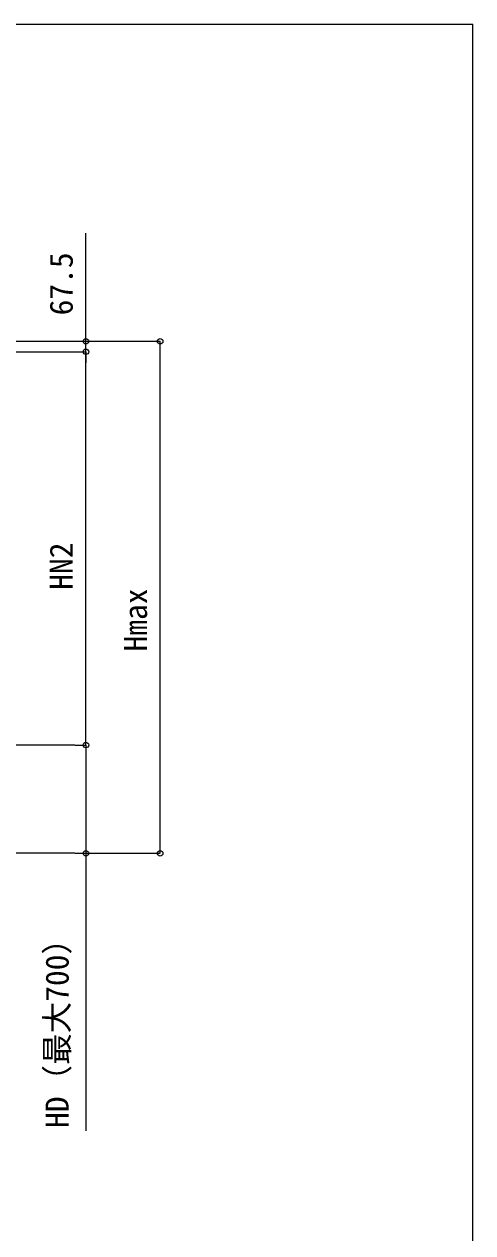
# Model space of a CAD drawing. Units: millimetres, scale not verified. Extents: x -10500 to 10500, y -15600 to 15524.
# Drawn here: x 7600 to 10500, y 7186 to 15000 of the extents above; entities that cross this region are included whole.
import ezdxf
from ezdxf.enums import TextEntityAlignment as Align

# ---------------------------------------------------------------- set-up
doc = ezdxf.new("R2010")
doc.units = ezdxf.units.MM
doc.header["$LTSCALE"] = 80
for name, color, linetype in [('0-5_YKK_A1', 4, 'Continuous'), ('0-6_YKK_D', 6, 'Continuous'), ('0-7_YKK_ZWAK', 7, 'Continuous')]:
    doc.layers.add(name, color=color, linetype=linetype)
doc.styles.add('ＭＳ ゴシック', font='')
doc.styles.get('ＭＳ ゴシック').set_extended_font_data('MS Gothic')

msp = doc.modelspace()

# ---------------------------------------------------------------- linework, layer by layer
at = {"layer": '0-5_YKK_A1'}
for p, q in [((7928.31, 10339.5), (-9871.02, 10339.5)), ((7928.31, 9639.5), (-9871.02, 9639.5))]:
    msp.add_line(p, q, dxfattribs=at)
at = {"layer": '0-6_YKK_D'}
for p, q in [((7999, 12949.39), (7999, 13647.46)), ((7373.62, 12949.39), (8000, 12949.39)), ((7373.62, 12949.39), (8480, 12949.39)), ((7999, 12881.89), (7999, 12949.39)), ((8479, 9639.5), (8479, 12949.39)), ((7379.7, 12881.89), (8000, 12881.89)), ((7379.7, 12881.89), (8000, 12881.89)), ((7999, 10339.5), (7999, 12881.89)), ((7999, 12881.89), (7999, 12809.89)), ((7929.31, 10339.5), (8000, 10339.5)), ((7929.31, 10339.5), (8000, 10339.5)), ((7929.31, 9639.5), (8480, 9639.5)), ((7930.31, 9639.5), (8000, 9639.5))]:
    msp.add_line(p, q, dxfattribs=at)
msp.add_lwpolyline([(7999, 10339.5), (7999, 9639.5), (7999, 7845.07)], dxfattribs=at)
for centre in [(7999, 12949.39), (7999, 12881.89), (7999, 12881.89), (8479, 12949.39), (7999, 10339.5), (7999, 10339.5), (7999, 9639.5), (8479, 9639.5)]:
    msp.add_circle(centre, 18, dxfattribs=at)
at = {"layer": '0-7_YKK_ZWAK'}
msp.add_line((-10500, 14999.5), (10500, 14999.5), dxfattribs=at)
msp.add_lwpolyline([(-10500, -15600.5), (10500, -15600.5), (10500, 14999.5)], dxfattribs=at)

# ---------------------------------------------------------------- texts
at = {"layer": '0-6_YKK_D', "style": 'ＭＳ ゴシック'}
for s, p in [('67.5', (7959, 13117.17)), ('HN2', (7959, 11343.53)), ('Hmax', (8439, 10944.4)), ('HD（最大700）', (7932.34, 7864.2))]:
    msp.add_text(s, height=149.6, rotation=90, dxfattribs=at).set_placement(p, align=Align.BOTTOM_LEFT)

doc.saveas('drawing.dxf')
